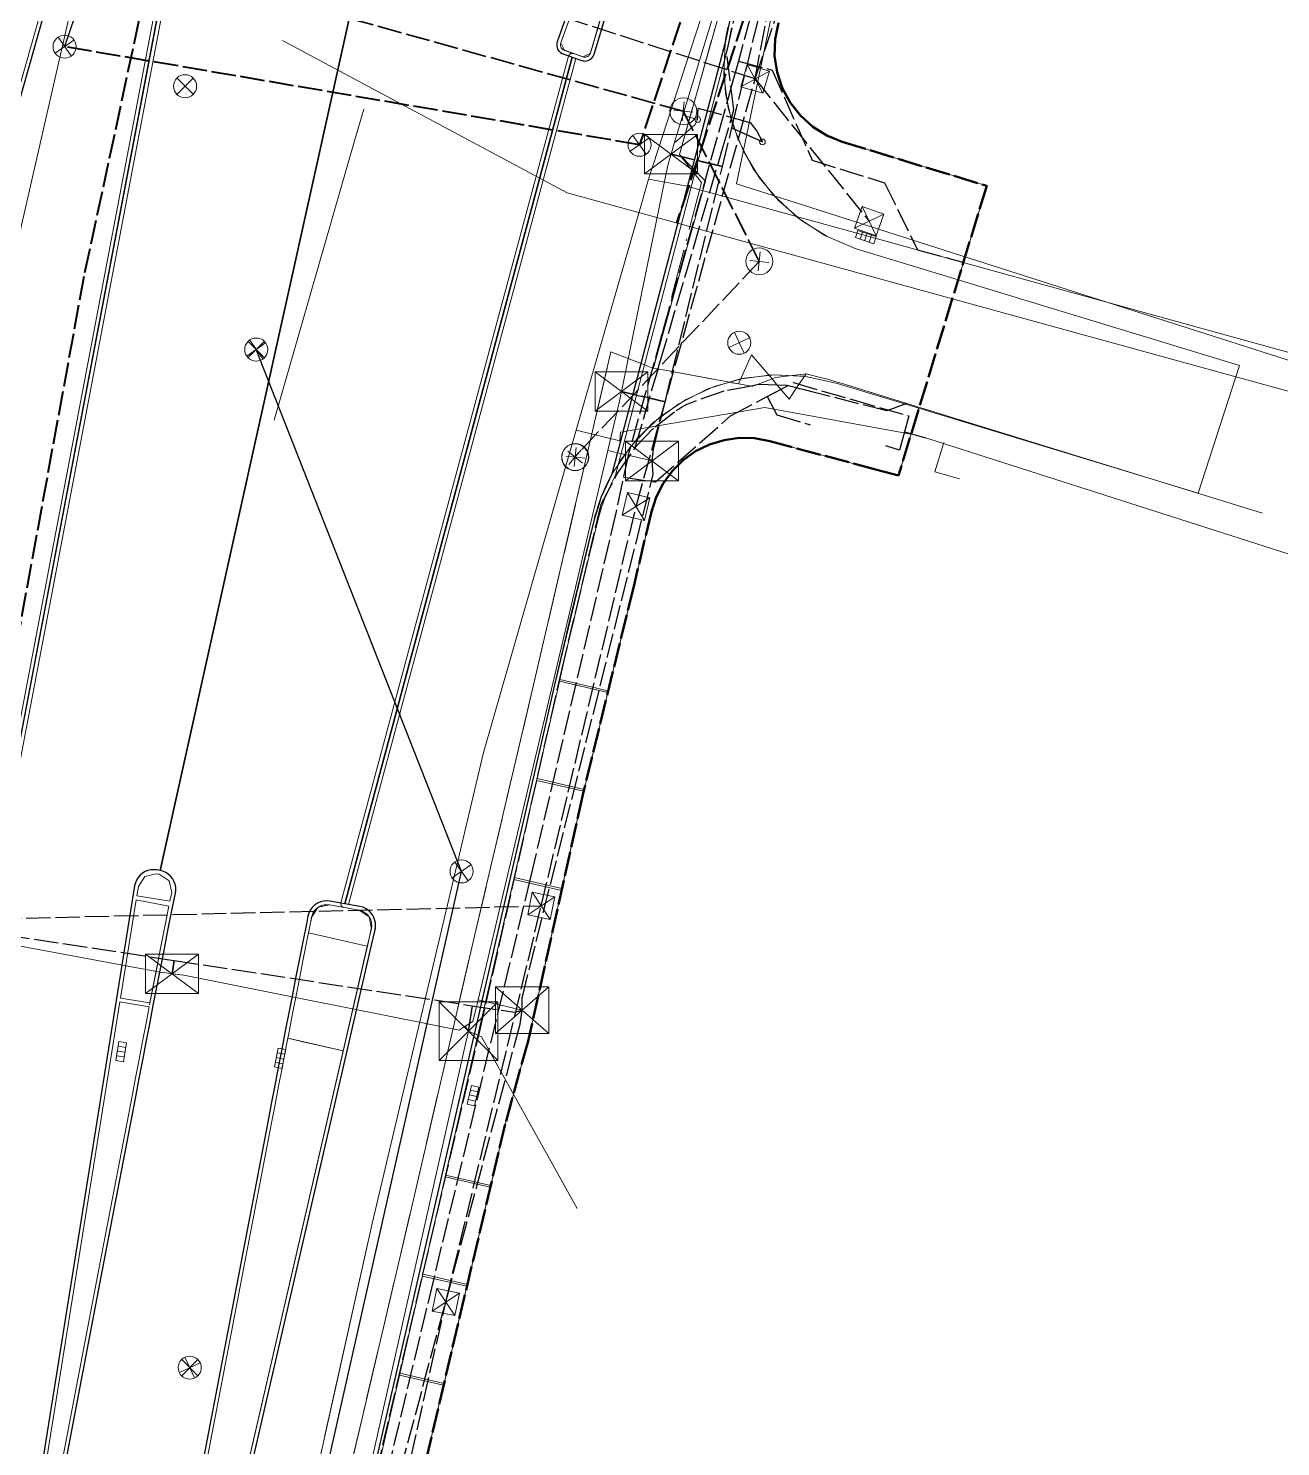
# Model space of a CAD drawing. Header units: metres. Extents: x 105014 to 106600, y 111320 to 118425.
# Drawn here: x 105860.6 to 105925.8, y 114476.4 to 114550.3 of the extents above; entities that cross this region are included whole.
import ezdxf

# ---------------------------------------------------------------- set-up
doc = ezdxf.new("R2010")
doc.units = ezdxf.units.M
doc.linetypes.add('DASHDOT', pattern=[3.556, 2.54, -0.508, 0, -0.508])
doc.linetypes.add('DASHED', pattern=[1.524, 1.27, -0.254])
for name, color, linetype, lineweight in [('00-BASE-LIMITE', 7, 'DASHED', 50), ('00-BASE-UE', 42, 'DASHED', 25), ('10-PAV-BOCACALLE', 9, 'CONTINUOUS', 13), ('10-PAV-CALZADA-BRT', 12, 'CONTINUOUS', 30), ('10-PAV-CALZADA-MIXTA', 8, 'CONTINUOUS', 30), ('10-PAV-SARDINEL', 252, 'CONTINUOUS', 13), ('20-EP-ZONA-DURA', 253, 'CONTINUOUS', 13), ('20-EP-ZONA-VERDE', 84, 'CONTINUOUS', 13), ('30-RED-ENEL-NODOS', 11, 'CONTINUOUS', 13), ('30-RED-ENEL-PROY', 1, 'DASHED', 25), ('30-RED-ETB-CAMARA', 151, 'CONTINUOUS', 13), ('30-RED-ETB-EXIST', 145, 'CONTINUOUS', 13), ('30-RED-ETB-PROY', 5, 'DASHED', 25), ('30-RED-VANTI-EXIST', 52, 'CONTINUOUS', 13), ('30-RED-VANTI-PROY', 2, 'DASHED', 25), ('30-RED-VANTI-RETIRO', 8, 'DASHDOT', 13), ('35-RH-ACUE-MATRIZ-PJ', 150, 'DASHED', 40), ('35-RH-ACUE-MENOR-EXIST', 151, 'CONTINUOUS', 13), ('35-RH-ACUE-MENOR-PROY', 5, 'DASHED', 25), ('35-RH-PLUV-COLECTOR', 96, 'CONTINUOUS', 30), ('35-RH-PLUV-INTERCEPTOR', 3, 'DASHED', 40), ('35-RH-PLUV-NODOS', 94, 'CONTINUOUS', 13), ('36-RH-SAN-COLECTOR-PROY', 6, 'DASHED', 35), ('36-RH-SAN-POZOS', 216, 'CONTINUOUS', 13), ('60-PREDIAL-LOTE', 42, 'CONTINUOUS', 13)]:
    doc.layers.add(name, color=color, linetype=linetype, lineweight=lineweight)

# ---------------------------------------------------------------- blocks, each defined once
blk = doc.blocks.new('CAM_ETB_T_14')
for p, q in [((-1.39, -1.22), (1.39, 1.22)), ((-1.39, 1.22), (1.39, -1.22))]:
    blk.add_line(p, q)
blk.add_lwpolyline([(-1.39, -1.22), (1.39, -1.22), (1.39, 1.22), (-1.39, 1.22)], close=True)
blk = doc.blocks.new('CAM_ETB_T_13')
for p, q in [((-1.375, -1.025), (1.375, 1.025)), ((-1.375, 1.025), (1.375, -1.025))]:
    blk.add_line(p, q)
blk.add_lwpolyline([(-1.375, -1.025), (1.375, -1.025), (1.375, 1.025), (-1.375, 1.025)], close=True)
blk = doc.blocks.new('CAM_ETB_T_16')
for p, q in [((-1.53, -1.53), (1.53, 1.53)), ((-1.53, 1.53), (1.53, -1.53))]:
    blk.add_line(p, q)
blk.add_lwpolyline([(-1.53, -1.53), (1.53, -1.53), (1.53, 1.53), (-1.53, 1.53)], close=True)
blk = doc.blocks.new('POSTE')
blk.add_circle((0, 0), 0.15)
blk = doc.blocks.new('CAJA_ENEL')
for p, q in [((-0.6, -0.6), (0.6, 0.6)), ((-0.6, 0.6), (0.6, -0.6))]:
    blk.add_line(p, q)
blk.add_lwpolyline([(-0.6, -0.6), (0.6, -0.6), (0.6, 0.6), (-0.6, 0.6)], close=True)
blk = doc.blocks.new('POZO_SAN')
for p, q in [((-0.5, 0), (0.5, 0)), ((0, -0.5), (0, 0.5))]:
    blk.add_line(p, q)
blk.add_circle((0, 0), 0.7)
blk = doc.blocks.new('SUMIDERO')
for p, q in [((-0.25, -0.2), (-0.25, 0.2)), ((0, -0.2), (0, 0.2)), ((0.25, -0.2), (0.25, 0.2))]:
    blk.add_line(p, q)
blk.add_lwpolyline([(-0.5, -0.2), (0.5, -0.2), (0.5, 0.2), (-0.5, 0.2)], close=True)
blk = doc.blocks.new('POZO_PLUV')
for p, q in [((-0.42, -0.42), (0.42, 0.42)), ((-0.42, 0.42), (0.42, -0.42))]:
    blk.add_line(p, q)
blk.add_circle((0, 0), 0.6)

msp = doc.modelspace()

# ---------------------------------------------------------------- linework, layer by layer
at = {"layer": '00-BASE-LIMITE'}
msp.add_lwpolyline([(105899.6681, 114550.6247), (105899.4952, 114549.7757), (105899.4714, 114548.9097), (105899.5974, 114548.0525), (105899.8696, 114547.23), (105900.2796, 114546.4668), (105900.8153, 114545.7858), (105901.4604, 114545.2076), (105902.1957, 114544.7493), (105902.9991, 114544.4249), (105910.5169, 114542.1237), (105905.9243, 114527.0377), (105904.8041, 114527.3265), (105899.2195, 114528.8303), (105898.4326, 114528.9759), (105897.6326, 114528.994), (105896.84, 114528.8843), (105896.075, 114528.6496), (105895.3572, 114528.2958), (105894.7051, 114527.8321), (105894.1353, 114527.2702), (105893.6624, 114526.6247), (105893.2986, 114525.912), (105893.0531, 114525.1503), (105892.1351, 114521.2591), (105889.4821, 114510.3931), (105886.6341, 114497.5671), (105885.4411, 114493.2421), (105881.2691, 114475.5371)], dxfattribs=at)
at = {"layer": '00-BASE-UE'}
msp.add_lwpolyline([(105899.6681, 114550.6247), (105899.4952, 114549.7757), (105899.4714, 114548.9097), (105899.5974, 114548.0525), (105899.8696, 114547.23), (105900.2796, 114546.4668), (105900.8153, 114545.7858), (105901.4604, 114545.2076), (105902.1957, 114544.7493), (105902.9991, 114544.4249), (105910.5169, 114542.1237), (105905.9243, 114527.0377), (105904.8041, 114527.3265), (105899.2195, 114528.8303), (105898.4326, 114528.9759), (105897.6326, 114528.994), (105896.84, 114528.8843), (105896.075, 114528.6496), (105895.3572, 114528.2958), (105894.7051, 114527.832), (105894.1353, 114527.2702), (105893.6624, 114526.6247), (105893.2986, 114525.912), (105893.0531, 114525.1503), (105892.1351, 114521.2591), (105889.4821, 114510.3931), (105886.6341, 114497.5671), (105885.4411, 114493.2421), (105881.2691, 114475.5371)], dxfattribs=at)
at = {"layer": '10-PAV-BOCACALLE'}
msp.add_lwpolyline([(105870.668, 114583.7658), (105857.8906, 114538.636), (105858.0775, 114539.6381), (105858.2675, 114540.6405), (105858.458, 114541.6267), (105858.4659, 114541.6677), (105858.676, 114543.6314), (105858.5613, 114545.6031), (105858.1246, 114547.5292), (105857.378, 114549.3575), (105856.3416, 114551.0387)], dxfattribs=at)
msp.add_lwpolyline([(105923.6766, 114532.7759), (105921.5306, 114526.1115), (105906.9901, 114530.5383), (105902.6745, 114531.8521), (105901.0097, 114532.2074), (105899.3088, 114532.2753), (105897.621, 114532.0536), (105895.9953, 114531.5489), (105894.4788, 114530.7758), (105893.1153, 114529.7567), (105891.9444, 114528.521), (105891.0001, 114527.1047), (105896.8962, 114549.5992), (105896.83, 114547.8837), (105897.0583, 114546.1822), (105897.5742, 114544.5447), (105898.3626, 114543.0197), (105899.4002, 114541.652), (105900.6565, 114540.4819), (105902.0944, 114539.5439), (105903.6715, 114538.8657), (105909.0287, 114537.2348), (105923.6766, 114532.7759)], close=True, dxfattribs=at)
at = {"layer": '10-PAV-CALZADA-BRT'}
for points in [[(105846.5286, 114425.6879), (105848.6005, 114440.4851), (105859.3951, 114507.7833), (105859.3967, 114507.805), (105859.3944, 114507.8267), (105859.3885, 114507.8476), (105859.3789, 114507.8672), (105859.3662, 114507.8849), (105859.3505, 114507.9001), (105859.3325, 114507.9123), (105859.3126, 114507.9212), (105859.2915, 114507.9265), (105859.2721, 114507.9282), (105859.2527, 114507.9268), (105859.2337, 114507.9225), (105859.2156, 114507.9152), (105859.1989, 114507.9053), (105859.1839, 114507.8929), (105859.171, 114507.8783), (105859.1605, 114507.8619), (105859.1527, 114507.8441), (105868.5159, 114557.1944)], [(105877.882, 114553.4374), (105867.4649, 114506.4551), (105867.3083, 114506.4833), (105867.1502, 114506.499), (105866.9917, 114506.4894), (105866.8367, 114506.4548), (105866.6891, 114506.3962), (105866.5526, 114506.3149), (105866.4308, 114506.213), (105866.3266, 114506.0931), (105866.2427, 114505.9583), (105866.1812, 114505.8118), (105866.1437, 114505.6575), (105857.3611, 114450.9039), (105855.0531, 114438.5942), (105852.1011, 114426.4229)], [(105861.8495, 114471.9061), (105864.6343, 114486.4621), (105866.2035, 114494.6647), (105866.3853, 114495.6153), (105866.5675, 114496.5663), (105866.7499, 114497.5177), (105866.9331, 114498.4695), (105867.1167, 114499.4219), (105867.3013, 114500.3747), (105867.4873, 114501.3295), (105867.6739, 114502.2833), (105867.8621, 114503.2373), (105868.0515, 114504.1915), (105868.2683, 114505.2747), (105868.287, 114505.4324), (105868.2805, 114505.5912), (105868.2489, 114505.7468), (105868.1931, 114505.8956), (105868.1144, 114506.0336), (105868.0149, 114506.1574), (105867.897, 114506.2639), (105867.7638, 114506.3503), (105867.6185, 114506.4146), (105867.4649, 114506.4551), (105877.882, 114553.4373)], [(105888.5253, 114550.6999), (105888.1525, 114549.6367), (105888.1324, 114549.5608), (105888.1245, 114549.4828), (105888.1289, 114549.4044), (105888.1454, 114549.3277), (105888.1738, 114549.2546), (105888.2133, 114549.1868), (105888.2629, 114549.126), (105888.3214, 114549.0737), (105888.3873, 114549.0312), (105888.4591, 114548.9995), (105888.9379, 114548.8318), (105877.0834, 114504.7237), (105876.3247, 114504.8603), (105876.1535, 114504.8761), (105875.982, 114504.8623), (105875.8155, 114504.8194), (105875.6588, 114504.7486), (105875.5166, 114504.6519), (105875.393, 114504.5324), (105875.2917, 114504.3934), (105875.2157, 114504.2391), (105875.1673, 114504.0741), (105875.1053, 114503.7665), (105874.9165, 114502.8231), (105874.7289, 114501.8789), (105874.5427, 114500.9339), (105874.3575, 114499.9881), (105874.1735, 114499.0433), (105873.9899, 114498.0959), (105873.8071, 114497.1477), (105873.6247, 114496.1989), (105873.4425, 114495.2497), (105873.2607, 114494.2997), (105873.0787, 114493.3493), (105864.7132, 114449.6225)]]:
    msp.add_lwpolyline(points, dxfattribs=at)
at = {"layer": '10-PAV-CALZADA-MIXTA'}
for points in [[(105831.5633, 114324.6859), (105831.6605, 114325.6285), (105831.7549, 114326.5727), (105831.8467, 114327.5185), (105831.9361, 114328.4661), (105832.0233, 114329.4151), (105832.1083, 114330.3659), (105832.1919, 114331.3181), (105832.2737, 114332.2719), (105832.3541, 114333.2271), (105832.4333, 114334.1839), (105832.5119, 114335.1451), (105832.5895, 114336.1041), (105832.6665, 114337.0645), (105832.7433, 114338.0265), (105832.8197, 114338.9897), (105837.2827, 114395.1502), (105843.0214, 114446.7429), (105851.1609, 114497.4894), (105857.8907, 114538.6363), (105870.668, 114583.7658)], [(105863.8735, 114439.1549), (105878.4783, 114502.562), (105878.6653, 114503.3739), (105878.6887, 114503.5339), (105878.686, 114503.6956), (105878.6573, 114503.8548), (105878.6033, 114504.0072), (105878.5255, 114504.149), (105878.4258, 114504.2763), (105878.3069, 114504.386), (105878.1718, 114504.475), (105878.0242, 114504.5411), (105877.8679, 114504.5825), (105877.0834, 114504.7237), (105888.9379, 114548.8318), (105889.4303, 114548.6593), (105889.5089, 114548.6387), (105889.5899, 114548.6312), (105889.6709, 114548.6369), (105889.75, 114548.6556), (105889.825, 114548.6869), (105889.894, 114548.7299), (105889.955, 114548.7835), (105890.0066, 114548.8463), (105890.0473, 114548.9167), (105890.0761, 114548.9927), (105894.3659, 114563.2154)], [(105868.5217, 114557.2237), (105859.1483, 114507.8229), (105848.4295, 114440.997), (105848.3537, 114440.5247), (105846.2805, 114425.7176), (105844.7991, 114410.8397), (105839.0501, 114338.4945), (105838.9735, 114337.5297), (105838.8965, 114336.5651), (105838.8191, 114335.6003), (105838.7411, 114334.6357), (105838.6623, 114333.6713), (105838.5823, 114332.7069), (105838.5013, 114331.7425), (105838.4185, 114330.7783), (105838.3341, 114329.8143), (105838.2477, 114328.8503), (105838.1591, 114327.8867), (105838.0683, 114326.9233), (105837.9747, 114325.9601), (105837.8785, 114324.9971)], [(105897.2291, 114551.1927), (105896.8962, 114549.5992), (105891.0001, 114527.1047), (105890.4463, 114525.9205), (105890.0517, 114524.6741), (105888.0159, 114516.1251), (105887.245, 114512.7783), (105869.9641, 114437.7523), (105869.7111, 114436.6531), (105869.4585, 114435.5551), (105869.2065, 114434.4581), (105868.9553, 114433.3623), (105868.7053, 114432.2673), (105868.4559, 114431.1697), (105868.2085, 114430.0759), (105867.9629, 114428.9831), (105867.7191, 114427.8909)]]:
    msp.add_lwpolyline(points, dxfattribs=at)
at = {"layer": '10-PAV-SARDINEL'}
for points in [[(105831.3644, 114324.7068), (105831.4616, 114325.6487), (105831.5559, 114326.5923), (105831.6476, 114327.5376), (105831.737, 114328.4847), (105831.8241, 114329.4332), (105831.9091, 114330.3836), (105831.9927, 114331.3354), (105832.0744, 114332.2889), (105832.1548, 114333.2438), (105832.234, 114334.2003), (105832.3126, 114335.1613), (105832.3902, 114336.1202), (105832.4671, 114337.0805), (105832.5439, 114338.0424), (105832.6203, 114339.0055), (105837.0833, 114395.166), (105837.0839, 114395.1723), (105842.8226, 114446.765), (105842.8239, 114446.7746), (105850.9635, 114497.5214), (105857.6935, 114538.6698), (105857.6983, 114538.6908), (105870.4756, 114583.8203)], [(105870.668, 114583.7658), (105857.8907, 114538.6363), (105851.1609, 114497.4894), (105843.0214, 114446.7429), (105837.2827, 114395.1502), (105832.8197, 114338.9897), (105832.7433, 114338.0265), (105832.6665, 114337.0645), (105832.5895, 114336.1041), (105832.5119, 114335.1451), (105832.4333, 114334.1839), (105832.3541, 114333.2271), (105832.2737, 114332.2719), (105832.1919, 114331.3181), (105832.1083, 114330.3659), (105832.0233, 114329.4151), (105831.9361, 114328.4661), (105831.8467, 114327.5185), (105831.7549, 114326.5727), (105831.6605, 114325.6285), (105831.5633, 114324.6859)], [(105846.4816, 114427.3668), (105846.6901, 114429.0151), (105846.9059, 114430.6624), (105847.129, 114432.3087), (105847.3594, 114433.954), (105847.597, 114435.5983), (105847.842, 114437.2416), (105848.0942, 114438.8837), (105848.3537, 114440.5247), (105848.4295, 114440.997), (105859.1483, 114507.8229), (105868.5217, 114557.2237)], [(105868.7166, 114557.1778), (105859.3455, 114507.7891), (105848.627, 114440.9653), (105848.5512, 114440.4933), (105848.2918, 114438.8529), (105848.0398, 114437.2117), (105847.7949, 114435.5693), (105847.5574, 114433.9259), (105847.3272, 114432.2815), (105847.1042, 114430.636), (105846.8885, 114428.9896), (105846.6802, 114427.3422)], [(105868.5159, 114557.1944), (105859.1527, 114507.8441), (105859.1483, 114507.8229), (105859.1483, 114507.8229), (105859.1194, 114507.647), (105859.0843, 114507.6562), (105859.0527, 114507.6709), (105859.0241, 114507.6909), (105858.9995, 114507.7155), (105858.9795, 114507.7441), (105858.9648, 114507.7757), (105858.9557, 114507.8094), (105858.9527, 114507.8441), (105858.956, 114507.8801), (105868.3196, 114557.2325)], [(105863.6786, 114439.1998), (105878.2834, 114502.6069), (105878.4697, 114503.4156), (105878.4826, 114503.4857), (105878.4893, 114503.5532), (105878.4903, 114503.6217), (105878.4853, 114503.6903), (105878.4749, 114503.7561), (105878.4583, 114503.8234), (105878.4367, 114503.887), (105878.4094, 114503.9493), (105878.3768, 114504.0095), (105878.3389, 114504.0669), (105878.2968, 114504.1202), (105878.2505, 114504.1696), (105878.1995, 114504.2154), (105878.1453, 114504.2564), (105878.0878, 114504.2926), (105878.027, 114504.324), (105877.9638, 114504.3501), (105877.8987, 114504.3706), (105877.8283, 114504.3865), (105877.048, 114504.5269), (105877.016, 114504.5354), (105876.9859, 114504.5491), (105876.9585, 114504.5675), (105876.9345, 114504.5902), (105876.9145, 114504.6166), (105876.8992, 114504.6459), (105876.8889, 114504.6773), (105876.8839, 114504.71), (105876.8844, 114504.7431), (105876.8903, 114504.7756), (105888.7448, 114548.8837), (105888.7559, 114548.9146), (105888.7719, 114548.9433), (105888.7924, 114548.969), (105888.8168, 114548.991), (105888.8445, 114549.0087), (105888.8748, 114549.0216), (105888.9067, 114549.0294), (105888.9395, 114549.0318), (105888.9722, 114549.0289), (105889.004, 114549.0206), (105889.4912, 114548.8499), (105889.5329, 114548.8382), (105889.5694, 114548.8327), (105889.6075, 114548.8318), (105889.6447, 114548.8356), (105889.6813, 114548.8441), (105889.7164, 114548.857), (105889.7491, 114548.8739), (105889.7807, 114548.8956), (105889.8086, 114548.9204), (105889.8328, 114548.9481), (105889.8541, 114548.9797), (105889.8709, 114549.0129), (105889.8855, 114549.0537), (105890.4754, 114551.087)], [(105890.6673, 114551.031), (105890.0761, 114548.9927), (105890.0551, 114548.9338), (105890.0268, 114548.878), (105889.9918, 114548.8261), (105889.9507, 114548.7791), (105889.9039, 114548.7375), (105889.8524, 114548.7021), (105889.7968, 114548.6734), (105889.7381, 114548.6519), (105889.6771, 114548.6378), (105889.6149, 114548.6315), (105889.5524, 114548.633), (105889.4905, 114548.6423), (105889.4303, 114548.6593), (105888.9379, 114548.8318), (105877.0834, 114504.7237), (105877.8679, 114504.5825), (105877.951, 114504.5638), (105878.0323, 114504.5382), (105878.111, 114504.5057), (105878.1867, 114504.4666), (105878.2588, 114504.4213), (105878.3268, 114504.3699), (105878.3902, 114504.313), (105878.4485, 114504.2509), (105878.5012, 114504.184), (105878.5482, 114504.1129), (105878.5889, 114504.0381), (105878.623, 114503.9601), (105878.6504, 114503.8794), (105878.6709, 114503.7967), (105878.6842, 114503.7126), (105878.6903, 114503.6276), (105878.6892, 114503.5424), (105878.6809, 114503.4577), (105878.6653, 114503.3739), (105878.4783, 114502.562), (105863.8735, 114439.1549)], [(105869.9641, 114437.7523), (105887.245, 114512.7783), (105888.0159, 114516.1251), (105888.4129, 114517.8373), (105888.815, 114519.5483), (105889.2222, 114521.2581), (105889.6344, 114522.9667), (105890.0517, 114524.6741), (105890.1175, 114524.9273), (105890.1899, 114525.1788), (105890.2689, 114525.4282), (105890.3544, 114525.6755), (105890.4463, 114525.9205), (105890.5446, 114526.1629), (105890.6492, 114526.4028), (105890.76, 114526.6398), (105890.877, 114526.8738), (105891.0001, 114527.1047), (105896.8962, 114549.5992), (105896.9336, 114549.8682), (105896.9782, 114550.1361), (105897.0302, 114550.4027)], [(105897.2259, 114550.3616), (105897.1747, 114550.0985), (105897.1312, 114549.8371), (105897.0943, 114549.5717), (105897.0932, 114549.5645), (105897.0897, 114549.5485), (105891.1936, 114527.054), (105891.188, 114527.0363), (105891.1766, 114527.0106), (105891.0543, 114526.7812), (105890.9397, 114526.552), (105890.8325, 114526.3228), (105890.8304, 114526.3181), (105890.7287, 114526.0848), (105890.6324, 114525.8473), (105890.5425, 114525.6076), (105890.4596, 114525.3678), (105890.458, 114525.3629), (105890.3813, 114525.1205), (105890.3107, 114524.8756), (105890.2456, 114524.6248), (105889.8288, 114522.9195), (105889.4167, 114521.2115), (105889.0097, 114519.5023), (105888.6077, 114517.7918), (105888.2108, 114516.0801), (105887.4399, 114512.7334), (105870.159, 114437.7074)], [(105888.714, 114550.6337), (105888.3433, 114549.5766), (105888.3318, 114549.536), (105888.3261, 114549.4996), (105888.3248, 114549.4639), (105888.328, 114549.4272), (105888.3353, 114549.3924), (105888.3469, 114549.3582), (105888.3627, 114549.3254), (105888.3821, 114549.2951), (105888.4055, 114549.2667), (105888.4311, 114549.2424), (105888.4607, 114549.2205), (105888.4918, 114549.2027), (105888.5307, 114549.1864), (105888.5307, 114549.1864), (105889.0052, 114549.0202), (105888.9714, 114549.0289), (105888.9366, 114549.0315), (105888.9018, 114549.0281), (105888.8682, 114549.0187), (105888.8367, 114549.0036), (105888.8083, 114548.9833), (105888.7839, 114548.9583), (105888.7642, 114548.9295), (105888.7498, 114548.8977), (105888.4591, 114548.9995), (105888.4034, 114549.0229), (105888.351, 114549.0528), (105888.3025, 114549.0888), (105888.2587, 114549.1304), (105888.2203, 114549.1769), (105888.1877, 114549.2278), (105888.1615, 114549.2822), (105888.1421, 114549.3394), (105888.1297, 114549.3985), (105888.1245, 114549.4586), (105888.1266, 114549.519), (105888.136, 114549.5786), (105888.1525, 114549.6367), (105888.5253, 114550.6999)], [(105864.7132, 114449.6225), (105873.0787, 114493.3493), (105873.2607, 114494.2997), (105873.4425, 114495.2497), (105873.6247, 114496.1989), (105873.8071, 114497.1477), (105873.9899, 114498.0959), (105874.1735, 114499.0433), (105874.3575, 114499.9881), (105874.5427, 114500.9339), (105874.7289, 114501.8789), (105874.9165, 114502.8231), (105875.1053, 114503.7665), (105875.1673, 114504.0741), (105875.188, 114504.1576), (105875.2157, 114504.2391), (105875.2504, 114504.3179), (105875.2917, 114504.3934), (105875.3393, 114504.4651), (105875.393, 114504.5324), (105875.4522, 114504.5948), (105875.5166, 114504.6519), (105875.5856, 114504.7033), (105875.6588, 114504.7486), (105875.7356, 114504.7874), (105875.8155, 114504.8194), (105875.8979, 114504.8444), (105875.982, 114504.8623), (105876.0675, 114504.8729), (105876.1535, 114504.8761), (105876.2394, 114504.8719), (105876.3247, 114504.8603), (105876.8873, 114504.759), (105876.8841, 114504.7278), (105876.8859, 114504.6965), (105876.8926, 114504.6658), (105876.9039, 114504.6366), (105876.9197, 114504.6095), (105876.9396, 114504.5852), (105876.963, 114504.5643), (105876.9894, 114504.5474), (105877.0181, 114504.5348), (105877.0484, 114504.5268), (105877.0484, 114504.5268), (105876.2951, 114504.6624), (105876.2211, 114504.6725), (105876.1523, 114504.6759), (105876.0834, 114504.6733), (105876.0147, 114504.6648), (105875.9484, 114504.6507), (105875.8821, 114504.6306), (105875.8175, 114504.6047), (105875.7568, 114504.574), (105875.6983, 114504.5378), (105875.6425, 114504.4962), (105875.5918, 114504.4513), (105875.5433, 114504.4002), (105875.5012, 114504.3474), (105875.4675, 114504.2972), (105875.4587, 114504.2826), (105875.4296, 114504.2286), (105875.4026, 114504.1674), (105875.3798, 114504.1004), (105875.3628, 114504.0318), (105875.3014, 114503.7272), (105875.1127, 114502.784), (105874.9251, 114501.8401), (105874.739, 114500.8954), (105874.5538, 114499.9498), (105874.3698, 114499.0052), (105874.1863, 114498.0579), (105874.0035, 114497.1099), (105873.8211, 114496.1612), (105873.6389, 114495.2121), (105873.4571, 114494.2621), (105873.2751, 114493.3117), (105864.9096, 114449.5849)]]:
    msp.add_lwpolyline(points, dxfattribs=at)
for points in [[(105889.1271, 114548.7655), (105877.2809, 114504.6882), (105877.0834, 114504.7237), (105888.9379, 114548.8318), (105889.1271, 114548.7655)], [(105867.6659, 114503.2761), (105866.9204, 114499.4599), (105867.105, 114500.4128), (105867.291, 114501.3678), (105867.4777, 114502.3219), (105867.6659, 114503.2761)]]:
    msp.add_lwpolyline(points, close=True, dxfattribs=at)
at = {"layer": '20-EP-ZONA-DURA'}
msp.add_lwpolyline([(105899.6681, 114550.6247), (105899.4952, 114549.7757), (105899.4714, 114548.9097), (105899.5974, 114548.0525), (105899.8696, 114547.23), (105900.2796, 114546.4668), (105900.8153, 114545.7858), (105901.4604, 114545.2076), (105902.1957, 114544.7493), (105902.9991, 114544.4249), (105910.5169, 114542.1237), (105909.0286, 114537.2348), (105903.6715, 114538.8657), (105902.2139, 114539.4809), (105900.8715, 114540.3184), (105899.678, 114541.3571), (105898.6633, 114542.571), (105897.8528, 114543.9298), (105897.2667, 114545.3994), (105896.9198, 114546.943), (105896.8207, 114548.5221), (105897.0897, 114549.5485), (105897.0932, 114549.5645), (105897.0943, 114549.5717), (105897.1312, 114549.8371), (105897.1747, 114550.0985), (105897.2259, 114550.3616)], dxfattribs=at)
for points in [[(105906.99, 114530.5383), (105905.9243, 114527.0377), (105904.8041, 114527.3265), (105899.2195, 114528.8303), (105898.4326, 114528.9759), (105897.6326, 114528.994), (105896.84, 114528.8843), (105896.075, 114528.6496), (105895.3572, 114528.2958), (105894.7051, 114527.8321), (105894.1353, 114527.2702), (105893.6624, 114526.6247), (105893.2986, 114525.912), (105893.0531, 114525.1503), (105892.1351, 114521.2591), (105890.8075, 114515.8217), (105888.2884, 114516.4152), (105888.6077, 114517.7918), (105889.0097, 114519.5023), (105889.4167, 114521.2115), (105889.8288, 114522.9195), (105890.2456, 114524.6248), (105890.3107, 114524.8756), (105890.3813, 114525.1205), (105890.458, 114525.3629), (105890.4596, 114525.3678), (105890.5425, 114525.6076), (105890.6324, 114525.8473), (105890.7287, 114526.0848), (105890.8304, 114526.3181), (105890.8325, 114526.3228), (105890.9397, 114526.552), (105891.0543, 114526.7812), (105891.1766, 114527.0106), (105891.188, 114527.0363), (105891.1936, 114527.054), (105891.3676, 114527.7179), (105892.3503, 114528.9972), (105893.5259, 114530.1018), (105894.8638, 114531.0029), (105896.3292, 114531.6773), (105897.8839, 114532.1072), (105899.4876, 114532.2816), (105901.0984, 114532.1958), (105902.6745, 114531.8521), (105906.99, 114530.5383)], [(105890.7869, 114515.7371), (105889.5534, 114510.6851), (105887.0983, 114511.2507), (105887.4399, 114512.7334), (105888.2108, 114516.0801), (105888.2659, 114516.3178), (105890.7869, 114515.7371)], [(105889.4821, 114510.3931), (105888.3984, 114505.5125), (105885.9087, 114506.0859), (105887.0759, 114511.1531), (105889.5297, 114510.5881), (105889.4821, 114510.3931)], [(105885.4411, 114493.2421), (105884.689, 114490.0505), (105882.3399, 114490.5915), (105885.8863, 114505.9885), (105888.3767, 114505.4149), (105886.6341, 114497.5671), (105885.4411, 114493.2421)], [(105866.2295, 114504.9298), (105867.9276, 114504.59), (105866.939, 114499.5545), (105865.4071, 114499.8029), (105866.2295, 114504.9298)], [(105878.2613, 114502.5111), (105877.0043, 114497.0541), (105876.9998, 114497.0551), (105874.8407, 114497.5525), (105874.1209, 114497.7183), (105874.1863, 114498.0579), (105874.3698, 114499.0052), (105874.5538, 114499.9498), (105874.739, 114500.8954), (105874.9251, 114501.8401), (105875.1127, 114502.784), (105875.1985, 114503.2035), (105878.2521, 114502.5132), (105878.2613, 114502.5111)], [(105884.6661, 114489.9531), (105883.4734, 114484.8917), (105881.1503, 114485.4269), (105882.3175, 114490.4941), (105884.6661, 114489.9531)], [(105883.4505, 114484.7945), (105882.2578, 114479.7329), (105879.9607, 114480.2621), (105881.1279, 114485.3293), (105883.4505, 114484.7945)], [(105881.2691, 114475.5371), (105881.0566, 114474.5709), (105878.7711, 114475.0973), (105879.9383, 114480.1647), (105882.2349, 114479.6357), (105881.2691, 114475.5371)]]:
    msp.add_lwpolyline(points, close=True, dxfattribs=at)
at = {"layer": '20-EP-ZONA-VERDE'}
for points in [[(105891.7889, 114555.5215), (105889.8839, 114549.0481), (105889.4965, 114548.8481), (105888.5253, 114549.1883), (105888.3413, 114549.5707), (105888.7139, 114550.6339), (105890.5609, 114555.9025), (105891.7889, 114555.5215)], [(105890.8075, 114515.8217), (105890.7869, 114515.7371), (105888.2657, 114516.3179), (105888.2881, 114516.4153), (105890.8075, 114515.8217)], [(105889.5533, 114510.6851), (105889.5297, 114510.5881), (105887.0759, 114511.1531), (105887.0983, 114511.2507), (105889.5533, 114510.6851)], [(105867.2729, 114506.2865), (105867.4295, 114506.2583), (105867.9491, 114505.921), (105868.0721, 114505.3141), (105867.9811, 114504.8591), (105866.2623, 114505.1349), (105866.3411, 114505.6259), (105866.6683, 114506.1518), (105867.2729, 114506.2865)], [(105888.3983, 114505.5125), (105888.3767, 114505.4149), (105885.8863, 114505.9885), (105885.9087, 114506.0859), (105888.3983, 114505.5125)], [(105876.2893, 114504.6635), (105877.8325, 114504.3857), (105878.3586, 114504.0387), (105878.4703, 114503.4187), (105878.2613, 114502.5111), (105875.1991, 114503.2165), (105875.3013, 114503.7269), (105875.3633, 114504.0345), (105875.698, 114504.538), (105876.2893, 114504.6635)], [(105884.6891, 114490.0505), (105884.6661, 114489.9531), (105882.3175, 114490.4941), (105882.3399, 114490.5915), (105884.6891, 114490.0505)], [(105883.4733, 114484.8917), (105883.4505, 114484.7945), (105881.1279, 114485.3293), (105881.1503, 114485.4269), (105883.4733, 114484.8917)], [(105882.2579, 114479.7329), (105882.2349, 114479.6357), (105879.9383, 114480.1647), (105879.9607, 114480.2621), (105882.2579, 114479.7329)]]:
    msp.add_lwpolyline(points, close=True, dxfattribs=at)
for points in [[(105852.2943, 114426.3707), (105855.2488, 114438.5523), (105857.5587, 114450.8723), (105865.3755, 114499.6055), (105866.9013, 114499.3609), (105866.9013, 114499.3609), (105866.7367, 114498.5073), (105866.5535, 114497.5553), (105866.3711, 114496.6039), (105866.1889, 114495.6529), (105866.0071, 114494.7021), (105864.4377, 114486.4997), (105861.6529, 114471.9437), (105860.5842, 114465.7741), (105859.7323, 114459.571), (105859.0981, 114453.3418), (105858.6825, 114447.0937), (105858.2696, 114440.8582), (105857.6423, 114434.642), (105856.8013, 114428.4511)], [(105860.9611, 114428.9423), (105861.1421, 114429.8913), (105861.3235, 114430.8409), (105861.5053, 114431.7909), (105873.2751, 114493.3117), (105873.4571, 114494.2621), (105873.6389, 114495.2119), (105873.8211, 114496.1613), (105874.0035, 114497.1099), (105874.1209, 114497.7183), (105877.0043, 114497.0541), (105877.0043, 114497.0541), (105863.6787, 114439.1997), (105863.4253, 114438.0995), (105863.1721, 114436.9991), (105862.9193, 114435.8987), (105862.6671, 114434.7979), (105862.4159, 114433.6971), (105862.1655, 114432.5961), (105861.9165, 114431.4945), (105861.6687, 114430.3927), (105861.4227, 114429.2905), (105861.1787, 114428.1879)]]:
    msp.add_lwpolyline(points, dxfattribs=at)
at = {"layer": '30-RED-ENEL-PROY'}
for points in [[(105898.4537, 114547.6999), (105918.0185, 114605.8175)], [(105898.4537, 114547.6999), (105900.7165, 114559.6145)], [(105898.4537, 114547.6999), (105879.2789, 114553.8705)], [(105892.2559, 114525.4215), (105898.4537, 114547.6999)], [(105898.4537, 114547.6999), (105904.3913, 114540.2839)], [(105887.3201, 114504.6137), (105892.2559, 114525.4215)], [(105848.3073, 114503.6925), (105887.3201, 114504.6137)], [(105882.3489, 114483.9745), (105887.3201, 114504.6137)], [(105877.1813, 114460.9625), (105882.3489, 114483.9745)]]:
    msp.add_lwpolyline(points, dxfattribs=at)
at = {"layer": '30-RED-ETB-EXIST'}
for points in [[(105895.465, 114545.582), (105894.692, 114545.817), (105896.579, 114552.028), (105898.664, 114551.394)], [(105894.079, 114543.779), (105894.248, 114544.352), (105894.692, 114545.817), (105895.465, 114545.582)], [(105894.079, 114543.779), (105894.248, 114544.352), (105895.336, 114545.328), (105895.465, 114545.582)], [(105891.498, 114531.42), (105891.627, 114532.003), (105893.91, 114543.207), (105894.079, 114543.779)], [(105893.088, 114527.792), (105890.779, 114528.337), (105891.369, 114530.837), (105891.498, 114531.42)], [(105886.331, 114499.183), (105884.027, 114499.727), (105890.779, 114528.337), (105893.088, 114527.792)], [(105849.484, 114504.419), (105850.118, 114504.396), (105867.48, 114501.152), (105868.703, 114501.002), (105868.092, 114501.077)], [(105868.092, 114501.077), (105868.703, 114501.002), (105883.039, 114498.142), (105883.365, 114498.342), (105883.525, 114498.08)], [(105883.525, 114498.08), (105883.365, 114498.342), (105883.757, 114498.582), (105884.027, 114499.727), (105886.331, 114499.183)], [(105871.782, 114439.488), (105870.399, 114439.799), (105883.384, 114497.5), (105883.525, 114498.08)], [(105889.196, 114488.852), (105884.202, 114497.794), (105883.525, 114498.08)]]:
    msp.add_lwpolyline(points, dxfattribs=at)
at = {"layer": '30-RED-ETB-PROY'}
for points in [[(105898.836, 114544.415), (105897.247, 114545.148), (105898.608, 114550.734), (105898.664, 114551.394)], [(105895.465, 114545.582), (105895.488, 114546.172), (105898.199, 114545.431), (105898.554, 114544.97), (105898.836, 114544.415)], [(105894.079, 114543.779), (105896.755, 114543.127), (105897.247, 114545.148), (105898.836, 114544.415)], [(105891.498, 114531.42), (105893.767, 114530.867), (105896.755, 114543.127), (105894.079, 114543.779)], [(105893.088, 114527.792), (105893.168, 114528.408), (105893.767, 114530.867), (105891.498, 114531.42)], [(105886.331, 114499.183), (105886.317, 114499.809), (105893.146, 114527.083), (105893.088, 114527.792)], [(105849.484, 114504.419), (105850.356, 114504.482), (105868.197, 114501.772), (105868.092, 114501.077)], [(105868.092, 114501.077), (105868.197, 114501.772), (105883.728, 114499.412), (105883.525, 114498.08)], [(105871.782, 114439.488), (105870.505, 114439.83), (105886.221, 114498.453), (105886.331, 114499.183)], [(105883.525, 114498.08), (105883.728, 114499.412), (105885.948, 114499.075), (105886.331, 114499.183)]]:
    msp.add_lwpolyline(points, dxfattribs=at)
at = {"layer": '30-RED-VANTI-EXIST'}
for points in [[(105894.5117, 114543.7533), (105897.5385, 114554.4947), (105900.9653, 114566.4799), (105905.3331, 114581.8901)], [(105893.2845, 114533.0839), (105895.8777, 114542.3763), (105894.5117, 114543.7533)], [(105872.8283, 114451.6868), (105872.8649, 114455.5325), (105874.8879, 114464.6969), (105880.5025, 114488.6429), (105883.8611, 114503.1185), (105886.8697, 114515.9087), (105890.9485, 114533.4833), (105892.7423, 114532.7886)], [(105893.2449, 114532.9442), (105893.2845, 114533.0839)], [(105892.7423, 114532.7886), (105892.8774, 114532.7363)], [(105892.8774, 114532.7363), (105893.0482, 114532.6702)], [(105893.0482, 114532.6702), (105893.1573, 114532.6279)], [(105893.1573, 114532.6279), (105893.1956, 114532.7653)], [(105893.1573, 114532.6279), (105893.3498, 114532.5925)], [(105893.1956, 114532.7653), (105893.2449, 114532.9442)], [(105893.3498, 114532.5925), (105893.401, 114532.5833)], [(105893.401, 114532.5833), (105893.5295, 114532.5594)], [(105893.5295, 114532.5594), (105893.6726, 114532.5336)], [(105893.6726, 114532.5336), (105897.5948, 114531.8193)], [(105899.3384, 114532.0665), (105899.5171, 114532.1351), (105901.1077, 114532.3373)], [(105901.1077, 114532.3373), (105901.9977, 114532.1109)], [(105897.5948, 114531.8193), (105898.265, 114531.6972)], [(105898.265, 114531.6972), (105898.3405, 114531.6835), (105898.4828, 114531.7381)], [(105898.4828, 114531.7381), (105899.3384, 114532.0665)], [(105901.9977, 114532.1109), (105902.1378, 114532.0751)], [(105902.1378, 114532.0751), (105902.3154, 114532.0301)], [(105902.3154, 114532.0301), (105902.3947, 114532.0099), (105902.6173, 114531.9415)], [(105902.6173, 114531.9415), (105902.7918, 114531.8878)], [(105902.7918, 114531.8878), (105902.931, 114531.845)], [(105902.931, 114531.845), (105906.3587, 114530.7913)], [(105906.3587, 114530.7913), (105924.8817, 114525.0683)]]:
    msp.add_lwpolyline(points, dxfattribs=at)
at = {"layer": '30-RED-VANTI-PROY'}
for points in [[(105893.5143, 114532.971), (105896.7243, 114543.9479), (105897.3501, 114546.0857), (105896.9781, 114549.0973), (105897.5217, 114551.4701), (105898.9957, 114556.3267), (105902.8575, 114568.6721), (105907.6722, 114582.7979)], [(105893.2676, 114532.1274), (105893.3151, 114532.2899)], [(105893.3151, 114532.2899), (105893.401, 114532.5833)], [(105893.401, 114532.5833), (105893.4669, 114532.8089)], [(105893.4669, 114532.8089), (105893.5143, 114532.971)], [(105892.2119, 114528.5173), (105893.2676, 114532.1274)], [(105898.265, 114531.6972), (105896.8235, 114531.4267), (105895.2141, 114530.864)], [(105898.4828, 114531.7381), (105898.265, 114531.6972)], [(105899.6111, 114531.7441), (105898.6767, 114531.7745), (105898.4828, 114531.7381)], [(105900.6134, 114531.5995), (105900.1019, 114531.7281), (105899.6111, 114531.7441)], [(105900.6279, 114531.5959), (105900.6134, 114531.5995)], [(105900.7724, 114531.5595), (105900.6279, 114531.5959)], [(105900.9643, 114531.5113), (105900.7724, 114531.5595)], [(105895.0775, 114530.8121), (105894.909, 114530.7366)], [(105895.2141, 114530.864), (105895.1193, 114530.8309), (105895.0775, 114530.8121)], [(105901.219, 114531.4479), (105900.9643, 114531.5113)], [(105901.4105, 114531.3991), (105901.219, 114531.4479)], [(105901.5551, 114531.3623), (105901.4717, 114531.3837), (105901.4105, 114531.3991)], [(105906.3587, 114530.7913), (105905.3129, 114530.3977), (105901.5551, 114531.3623)], [(105873.2776, 114451.4896), (105873.9499, 114454.5045), (105877.3347, 114469.1053), (105884.0979, 114498.0151), (105888.3939, 114516.8983), (105890.4419, 114525.5367), (105891.2753, 114527.1148), (105892.2877, 114528.5845), (105893.249, 114529.5804), (105894.3491, 114530.4205)], [(105894.3491, 114530.4205), (105894.4731, 114530.5001)], [(105894.4731, 114530.5001), (105894.6304, 114530.5962)], [(105894.6304, 114530.5962), (105894.7297, 114530.6561)], [(105894.909, 114530.7366), (105894.7297, 114530.6561)]]:
    msp.add_lwpolyline(points, dxfattribs=at)
at = {"layer": '30-RED-VANTI-RETIRO'}
for points in [[(105894.5117, 114543.7533), (105897.5385, 114554.4947), (105900.9653, 114566.4799), (105905.3331, 114581.8901)], [(105894.5117, 114543.7533), (105895.6585, 114542.3101), (105893.2755, 114533.0857)], [(105872.8283, 114451.6868), (105872.8649, 114455.5325), (105874.8879, 114464.6969), (105880.5025, 114488.6429), (105883.8611, 114503.1185), (105886.8697, 114515.9087), (105890.9485, 114533.4833), (105892.7423, 114532.7886)], [(105893.2755, 114533.0857), (105893.2392, 114532.9448)], [(105897.5948, 114531.8193), (105898.2745, 114533.3245), (105899.3384, 114532.0665)], [(105892.7423, 114532.7886), (105892.8774, 114532.7363)], [(105892.8774, 114532.7363), (105893.0482, 114532.6702)], [(105893.0482, 114532.6702), (105893.1573, 114532.6279)], [(105893.1929, 114532.7655), (105893.1573, 114532.6279)], [(105893.1573, 114532.6279), (105893.3498, 114532.5925)], [(105893.2392, 114532.9448), (105893.1929, 114532.7655)], [(105893.3498, 114532.5925), (105893.401, 114532.5833)], [(105893.401, 114532.5833), (105893.5295, 114532.5594)], [(105893.5295, 114532.5594), (105893.6726, 114532.5336)], [(105893.6726, 114532.5336), (105897.5899, 114531.8085), (105897.5948, 114531.8193)], [(105900.6134, 114531.5995), (105901.1077, 114532.3373)], [(105901.1077, 114532.3373), (105901.9977, 114532.1109)], [(105899.3384, 114532.0665), (105899.6111, 114531.7441)], [(105899.6111, 114531.7441), (105900.2243, 114531.0189), (105900.6134, 114531.5995)], [(105901.9977, 114532.1109), (105902.1378, 114532.0751)], [(105902.1378, 114532.0751), (105902.3154, 114532.0301)], [(105902.3154, 114532.0301), (105902.3947, 114532.0099), (105902.6173, 114531.9415)], [(105902.6173, 114531.9415), (105902.7918, 114531.8878)], [(105902.7918, 114531.8878), (105902.931, 114531.845)], [(105902.931, 114531.845), (105906.3587, 114530.7913)]]:
    msp.add_lwpolyline(points, dxfattribs=at)
at = {"layer": '35-RH-ACUE-MATRIZ-PJ'}
for points in [[(105901.5846, 114605.0829), (105900.5406, 114605.5198), (105897.931, 114595.7434), (105904.5363, 114593.9629), (105889.7218, 114550.8011), (105867.8162, 114557.1562), (105867.3254, 114555.2279), (105863.5013, 114537.4125), (105859.5412, 114515.7599), (105856.8078, 114499.4833), (105853.6851, 114480.5486), (105846.4932, 114433.1695), (105845.1392, 114422.3667), (105843.9976, 114410.2678), (105837.6828, 114331.013), (105835.8199, 114316.1329)], [(105911.727, 114596.058), (105912.5941, 114595.7522), (105894.3688, 114540.1966)]]:
    msp.add_lwpolyline(points, dxfattribs=at)
at = {"layer": '35-RH-ACUE-MENOR-EXIST'}
for points in [[(105892.91, 114542.48), (105917.64, 114618.48)], [(105892.91, 114542.48), (105917.64, 114618.48)], [(105859.6132, 114537.269), (105863.16, 114552.86), (105862.09, 114556.12), (105862.69, 114558.19)], [(105873.8419, 114549.6997), (105888.6702, 114541.7657), (105947.9088, 114525.4543)], [(105873.4071, 114529.912), (105877.5973, 114544.4706), (105878.0736, 114546.1253)], [(105888.2435, 114526.2667), (105892.4338, 114540.8253), (105892.91, 114542.48)], [(105894.84, 114542.12), (105892.91, 114542.48)], [(105894.84, 114542.12), (105892.91, 114542.48)], [(105981.63, 114518.15), (105894.84, 114542.12)], [(105981.63, 114518.15), (105894.84, 114542.12)], [(105954.3614, 114513.9414), (105907.4605, 114528.9584), (105906.6728, 114529.1765), (105898.9638, 114530.5825), (105891.4551, 114529.2977), (105891.4103, 114528.8492), (105889.1308, 114529.39)], [(105954.3614, 114513.9414), (105907.4605, 114528.9584), (105906.6728, 114529.1765), (105898.9638, 114530.5825), (105891.4551, 114529.2977), (105891.4103, 114528.8492), (105889.1308, 114529.39)], [(105908.284, 114528.7573), (105907.8219, 114527.2217), (105909.0969, 114526.8586)], [(105884.31, 114512.6), (105888.2435, 114526.2667)], [(105884.31, 114512.6), (105888.2435, 114526.2667)], [(105884.31, 114512.6), (105888.2435, 114526.2667)], [(105884.31, 114512.6), (105888.2435, 114526.2667)], [(105878.51, 114488.07), (105884.31, 114512.6)], [(105878.51, 114488.07), (105884.31, 114512.6)], [(105878.51, 114488.07), (105884.31, 114512.6)], [(105878.51, 114488.07), (105884.31, 114512.6)], [(105867.82, 114440), (105878.51, 114488.07)], [(105867.82, 114440), (105878.51, 114488.07)], [(105876.0518, 114477.0162), (105878.51, 114488.07)], [(105876.0518, 114477.0162), (105878.51, 114488.07)]]:
    msp.add_lwpolyline(points, dxfattribs=at)
at = {"layer": '35-RH-ACUE-MENOR-PROY'}
for points in [[(105898.6053, 114552.429), (105897.5912, 114548.6288), (105897.3032, 114547.6011), (105891.8784, 114528.233), (105891.2165, 114525.1552), (105891.2165, 114525.1552), (105891.2165, 114525.1552), (105886.7572, 114506.1015), (105881.7031, 114485.1385), (105878.9802, 114473.7674), (105875.9223, 114460.7865), (105875.7638, 114456.4565), (105868.9094, 114422.9968), (105866.1593, 114408.4662), (105861.9223, 114342.0222), (105857.9005, 114297.7431)], [(105897.5912, 114548.6288), (105899.3433, 114548.1575), (105901.4225, 114543.4719), (105905.2032, 114542.2859), (105906.9128, 114538.7952), (105909.3185, 114538.1286)], [(105891.6009, 114526.9425), (105893.2696, 114526.7025), (105897.1835, 114530.1424), (105899.0838, 114531.1481), (105900.4582, 114531.8754), (105903.4641, 114531.0062), (105906.4699, 114530.1369), (105906.2396, 114529.3031), (105907.3367, 114529.0044)], [(105899.0838, 114531.1481), (105899.59, 114530.1915), (105901.3223, 114529.6797)], [(105906.2396, 114529.3031), (105905.9714, 114528.3607), (105905.2716, 114528.5737)]]:
    msp.add_lwpolyline(points, dxfattribs=at)
at = {"layer": '35-RH-PLUV-COLECTOR'}
for points in [[(105880.7706, 114603.0429), (105862.4946, 114549.3813)], [(105880.7706, 114603.0429), (105862.4946, 114549.3813)], [(105883.1681, 114506.4099), (105872.4756, 114533.5995)], [(105883.1681, 114506.4099), (105872.4756, 114533.5995)], [(105871.5639, 114454.9284), (105883.1681, 114506.4099)], [(105871.5639, 114454.9284), (105883.1681, 114506.4099)]]:
    msp.add_lwpolyline(points, dxfattribs=at)
at = {"layer": '35-RH-PLUV-INTERCEPTOR'}
for points in [[(105904.1043, 114579.5991), (105892.4377, 114544.2669)], [(105904.1043, 114579.5991), (105892.4377, 114544.2669)], [(105892.4377, 114544.2669), (105862.4946, 114549.3813)], [(105892.4377, 114544.2669), (105862.4946, 114549.3813)]]:
    msp.add_lwpolyline(points, dxfattribs=at)
at = {"layer": '36-RH-SAN-COLECTOR-PROY'}
for points in [[(105894.7185, 114546.0147), (105861.8882, 114555.15)], [(105898.6744, 114538.1909), (105894.7185, 114546.0147)], [(105898.6744, 114538.1909), (105889.0703, 114528.012)]]:
    msp.add_lwpolyline(points, dxfattribs=at)
at = {"layer": '60-PREDIAL-LOTE'}
msp.add_lwpolyline([(105901.365, 114540.9958), (105897.484, 114542.237), (105902.616, 114566.868), (105905.184, 114576.532), (105908.048, 114586.113), (105911.1825, 114595.609), (105914.317, 114605.105), (105917.437, 114611.293), (105924.4236, 114608.9163), (105927.0251, 114608.0314), (105945.5476, 114601.7306), (105945.8012, 114601.6114), (105932.5592, 114561.7459), (105946.197, 114556.849), (105937.572, 114529.416), (105907.9202, 114538.8992), (105901.365, 114540.9958)], close=True, dxfattribs=at)

# ---------------------------------------------------------------- block references
at = {"layer": '30-RED-ENEL-NODOS'}
for p, rotation in [((105898.4536, 114547.6998), 73.6), ((105904.3913, 114540.284), 70.6), ((105892.2559, 114525.4215), 76.7), ((105887.32, 114504.6137), 78.5), ((105882.3488, 114483.9745), 78.5)]:
    msp.add_blockref('CAJA_ENEL', p, dxfattribs=dict(at, rotation=rotation))
at = {"layer": '30-RED-ETB-CAMARA'}
for name, p in [('POSTE', (105895.465, 114545.582)), ('CAM_ETB_T_13', (105894.079, 114543.779)), ('POSTE', (105898.836, 114544.415)), ('CAM_ETB_T_13', (105891.498, 114531.42)), ('CAM_ETB_T_13', (105893.088, 114527.792)), ('CAM_ETB_T_13', (105868.092, 114501.077)), ('CAM_ETB_T_14', (105886.331, 114499.183)), ('CAM_ETB_T_16', (105883.525, 114498.08))]:
    msp.add_blockref(name, p, dxfattribs=at)
at = {"layer": '35-RH-PLUV-NODOS'}
for name, p, rotation in [('POZO_PLUV', (105862.4946, 114549.3813), 260), ('POZO_PLUV', (105862.4946, 114549.3813), 260), ('POZO_PLUV', (105892.4377, 114544.2669), 260), ('POZO_PLUV', (105892.4377, 114544.2669), 260), ('SUMIDERO', (105904.2247, 114539.4605), 161.5), ('SUMIDERO', (105904.2247, 114539.4605), 161.5), ('SUMIDERO', (105904.2247, 114539.4605), 161.5), ('POZO_PLUV', (105897.6301, 114533.951), 250), ('POZO_PLUV', (105872.4756, 114533.5995), 260), ('POZO_PLUV', (105883.1681, 114506.4099), 260), ('POZO_PLUV', (105883.1681, 114506.4099), 260), ('SUMIDERO', (105865.4446, 114497.0207), 81), ('SUMIDERO', (105865.4446, 114497.0207), 81), ('SUMIDERO', (105865.4446, 114497.0207), 81), ('SUMIDERO', (105873.7158, 114496.6733), 258.7), ('SUMIDERO', (105873.7158, 114496.6733), 258.7), ('SUMIDERO', (105873.7158, 114496.6733), 258.7), ('SUMIDERO', (105883.7663, 114494.7269), 77), ('SUMIDERO', (105883.7663, 114494.7269), 77), ('SUMIDERO', (105883.7663, 114494.7269), 77), ('POZO_PLUV', (105869.013, 114480.5544), 250)]:
    msp.add_blockref(name, p, dxfattribs=dict(at, rotation=rotation))
for p in [(105868.7697, 114547.3184), (105868.7697, 114547.3184), (105872.4756, 114533.5995), (105869.013, 114480.5544), (105869.013, 114480.5544), (105869.013, 114480.5544)]:
    msp.add_blockref('POZO_PLUV', p, dxfattribs=at)
at = {"layer": '36-RH-SAN-POZOS'}
for p, rotation in [((105894.7185, 114546.0147), 264), ((105898.6744, 114538.1909), 264), ((105889.083, 114527.99), 320.4), ((105889.092, 114527.9989), 264)]:
    msp.add_blockref('POZO_SAN', p, dxfattribs=dict(at, rotation=rotation))

doc.saveas('drawing.dxf')
